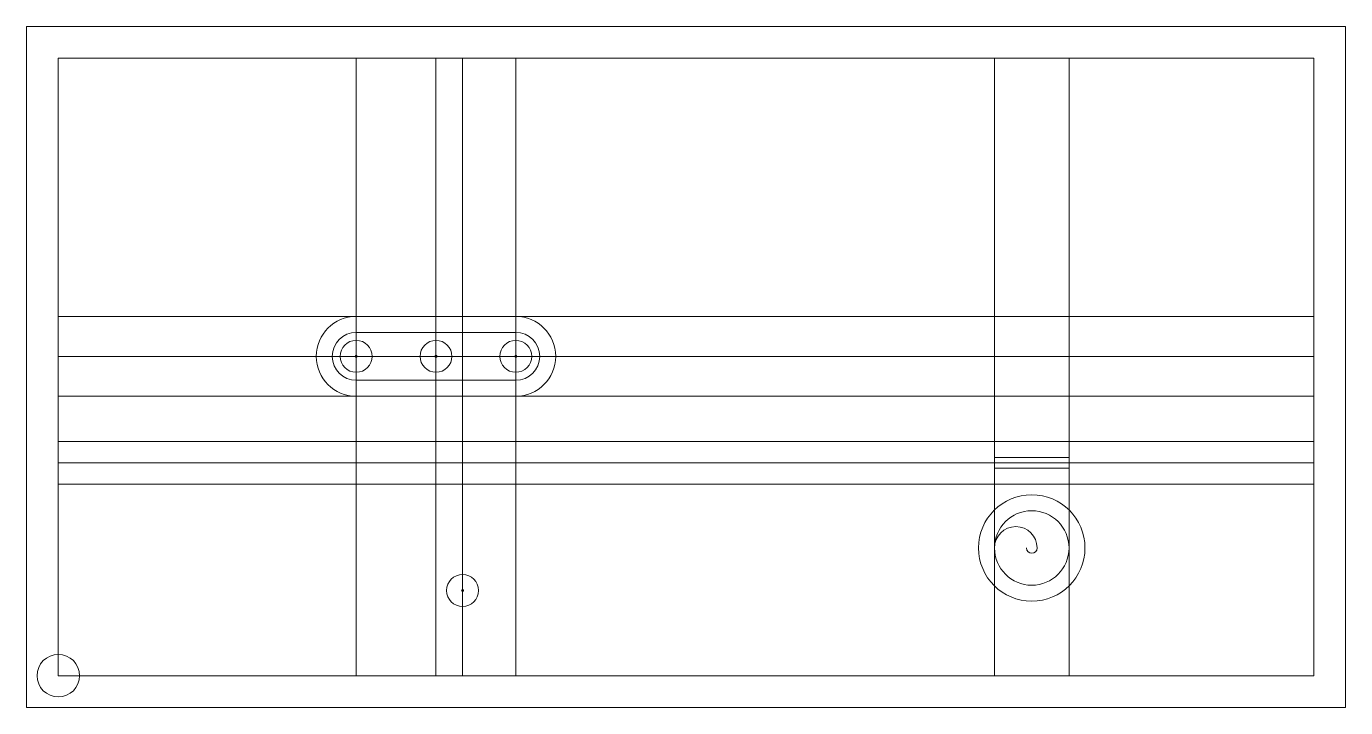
# Model space of a CAD drawing. Units: millimetres on the paper. Extents: x -403 to -279, y 215 to 279.
import ezdxf

# ---------------------------------------------------------------- set-up
doc = ezdxf.new("R2010")
doc.units = ezdxf.units.MM
for name, color, linetype, lineweight in [('0-0_前面', 9, 'Continuous', 18), ('0-1_穴', 9, 'Continuous', 18), ('0-2_CAM0', 7, 'Continuous', 18), ('0-3_CAM2', 7, 'Continuous', 18), ('0-4_CAM3', 7, 'Continuous', 18), ('0-B_ORIGIN', 9, 'Continuous', 18)]:
    doc.layers.add(name, color=color, linetype=linetype, lineweight=lineweight)

msp = doc.modelspace()

# ---------------------------------------------------------------- linework, layer by layer
at = {"layer": '0-0_前面'}
msp.add_lwpolyline([(-281.832, 217.649), (-281.832, 275.649), (-399.832, 275.649), (-399.832, 217.649)], close=True, dxfattribs=at)
at = {"layer": '0-1_穴'}
for p, q in [((-371.832, 275.649), (-371.832, 217.649)), ((-364.332, 275.649), (-364.332, 217.649)), ((-361.832, 275.649), (-361.832, 217.649)), ((-356.832, 275.649), (-356.832, 217.649)), ((-311.832, 217.649), (-311.832, 275.649)), ((-304.832, 217.649), (-304.832, 275.649)), ((-399.832, 251.399), (-281.832, 251.399)), ((-399.832, 247.649), (-281.832, 247.649)), ((-399.832, 243.899), (-281.832, 243.899)), ((-399.832, 239.649), (-281.832, 239.649)), ((-399.832, 237.649), (-281.832, 237.649)), ((-399.832, 235.649), (-281.832, 235.649))]:
    msp.add_line(p, q, dxfattribs=at)
for centre, radius in [((-371.832, 247.649), 1.5), ((-364.332, 247.649), 1.5), ((-356.832, 247.649), 1.5), ((-308.332, 229.649), 5), ((-361.832, 225.649), 1.5)]:
    msp.add_circle(centre, radius, dxfattribs=at)
for centre, start, end in [((-371.832, 247.649), 90, 270), ((-356.832, 247.649), 270, 90)]:
    msp.add_arc(centre, 3.75, start, end, dxfattribs=at)
at = {"layer": '0-2_CAM0'}
for p, q in [((-402.832, 278.649), (-402.832, 272.649)), ((-396.832, 278.649), (-402.832, 278.649))]:
    msp.add_line(p, q, dxfattribs=at)
msp.add_lwpolyline([(-402.832, 278.649), (-278.832, 278.649), (-278.832, 214.649), (-402.832, 214.649)], close=True, dxfattribs=at)
at = {"layer": '0-3_CAM2'}
for p, q in [((-371.832, 249.899), (-356.832, 249.899)), ((-371.732, 247.649), (-356.932, 247.649)), ((-371.832, 245.399), (-356.832, 245.399))]:
    msp.add_line(p, q, dxfattribs=at)
for centre, start, end in [((-371.832, 247.649), 90, 270), ((-356.832, 247.649), 270, 90)]:
    msp.add_arc(centre, 2.25, start, end, dxfattribs=at)
at = {"layer": '0-4_CAM3'}
for p in [(-311.832, 238.149), (-304.832, 237.149)]:
    msp.add_line(p, (-304.832, 238.149), dxfattribs=at)
msp.add_lwpolyline([(-304.832, 237.149), (-311.832, 237.149), (-311.832, 238.149)], dxfattribs=at)
for centre, radius in [((-371.832, 247.649), 0.1), ((-364.332, 247.649), 0.1), ((-356.832, 247.649), 0.1), ((-308.332, 229.649), 3.5), ((-361.832, 225.649), 0.1)]:
    msp.add_circle(centre, radius, dxfattribs=at)
for centre, radius, start, end in [((-309.832, 229.649), 2, 0, 180), ((-308.332, 229.649), 0.5, 180, 0)]:
    msp.add_arc(centre, radius, start, end, dxfattribs=at)
at = {"layer": '0-B_ORIGIN'}
msp.add_circle((-399.832, 217.649), 2, dxfattribs=at)

doc.saveas('drawing.dxf')
